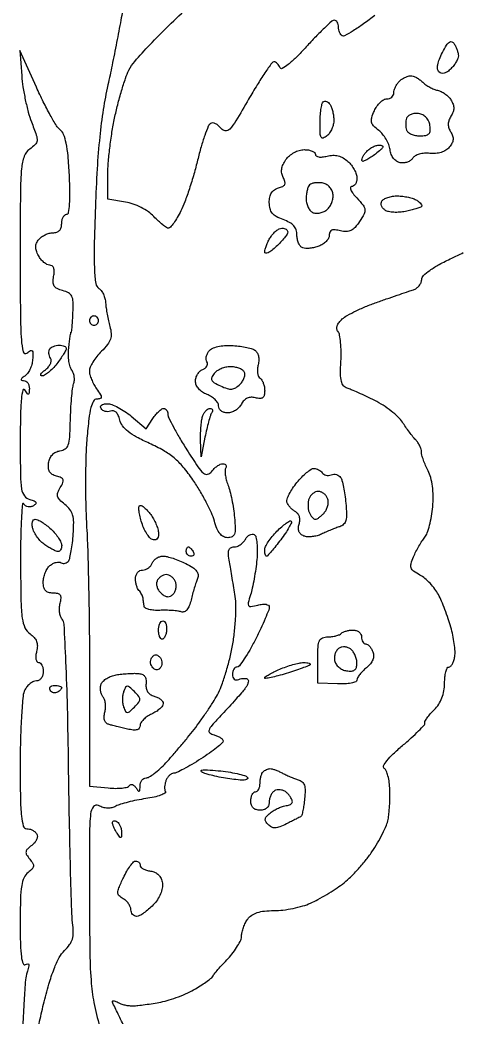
# Model space of a CAD drawing. Extents: x 0 to 102, y 0 to 135.
# Drawn here: x 0 to 8.05, y 25.4 to 43.66 of the extents above; entities that cross this region are included whole.
import ezdxf

# ---------------------------------------------------------------- set-up
doc = ezdxf.new("R2010")
doc.units = 0
doc.header["$MEASUREMENT"] = 0

msp = doc.modelspace()

# ---------------------------------------------------------------- linework, layer by layer
for points in [[(1.904187, 43.992, -0.005205), (1.846733, 43.658912, -0.002774), (1.769092, 43.248049, -0.002761), (1.685132, 42.82921, -0.004295), (1.607665, 42.4692, 0.017188), (1.52335, 42.021544, 0.012353), (1.458858, 41.516837, 0.010587), (1.411275, 40.932221, 0.00644), (1.378591, 40.23968, 0.003122), (1.357706, 39.494891, 0.01627), (1.36212, 39.084187, 0.024106), (1.385189, 38.832725, 0.222972), (1.443389, 38.743593, -0.09715), (1.487712, 38.702527, -0.048547), (1.526698, 38.636418, -0.045657), (1.554995, 38.557566, -0.050291), (1.567339, 38.477413, 0.020873), (1.575996, 38.385634, 0.010365), (1.594219, 38.270153, 0.010269), (1.618087, 38.151053, 0.014835), (1.644443, 38.046959, -0.049059), (1.668075, 37.91681, -0.102371), (1.655547, 37.815012, -0.086715), (1.601513, 37.715983, -0.028236), (1.490146, 37.591273, 0.028468), (1.405509, 37.496408, 0.030178), (1.333962, 37.394305, 0.031647), (1.2837, 37.299528, 0.106483), (1.269, 37.231288, 0.068354), (1.278121, 37.164882, 0.027513), (1.307686, 37.078, 0.026598), (1.350289, 36.986606, 0.030418), (1.400697, 36.904424, -0.01132), (1.472164, 36.79731, -0.132102), (1.487039, 36.749738, -0.349201), (1.468582, 36.724507, -0.066928), (1.408292, 36.7164, 0.27022), (1.344941, 36.679466, 0.066116), (1.297979, 36.562935, 0.034238), (1.259717, 36.355729, 0.007761), (1.224489, 35.99971, 0.013436), (1.205381, 35.660307, 0.006515), (1.19828, 35.225688, 0.006456), (1.202631, 34.772597, 0.009244), (1.2191, 34.37116, -0.007838), (1.240007, 33.894287, -0.002324), (1.257158, 33.16437, -0.002331), (1.268797, 32.343805, -0.002513), (1.272395, 31.543423), (1.27138, 29.627545), (1.614914, 29.594784, 0.021457), (1.749881, 29.587736, 0.029493), (1.871209, 29.593772, 0.029572), (1.96682, 29.609968, 0.200185), (2.004999, 29.637343, -0.170181), (2.028638, 29.656462, -0.167144), (2.05924, 29.656822, -0.113265), (2.093026, 29.636336, -0.058914), (2.12428, 29.597882, 0.02023), (2.162376, 29.542817, 0.350217), (2.18216, 29.537737, 0.276177), (2.195347, 29.556624, 0.015461), (2.198305, 29.63115, -0.071372), (2.206928, 29.687728, -0.086066), (2.231028, 29.73571, -0.099367), (2.266488, 29.7678, -0.135179), (2.307884, 29.7792, 0.139138), (2.365012, 29.795411, 0.023683), (2.459299, 29.859967, 0.024265), (2.56567, 29.948879, 0.019514), (2.671282, 30.05415, 0.007456), (2.787942, 30.183704, 0.003938), (2.929018, 30.347738, 0.003917), (3.070792, 30.51792, 0.006039), (3.190438, 30.6675, 0.010361), (3.30343, 30.818668, 0.007243), (3.42474, 30.993474, 0.00731), (3.536176, 31.16447, 0.015063), (3.617279, 31.302, 0.036716), (3.687315, 31.454995, 0.013511), (3.76407, 31.679906, 0.013308), (3.834978, 31.930989, 0.01558), (3.888385, 32.172688, 0.017644), (3.925836, 32.418774, 0.014582), (3.948776, 32.683069, 0.014832), (3.955547, 32.926911, 0.037734), (3.941879, 33.103288, 0.001614), (3.917284, 33.259666, 0.001134), (3.888641, 33.435488, 0.001145), (3.860458, 33.603647, 0.002399), (3.837617, 33.73425, -0.020007), (3.818316, 33.873296, -0.097804), (3.825974, 33.951949, -0.196011), (3.859557, 33.993549, -0.126802), (3.920281, 34.0092, 0.090102), (3.976564, 34.019426, 0.056313), (4.036398, 34.049966, 0.054196), (4.090538, 34.094899, 0.064983), (4.130056, 34.147978, -0.061559), (4.16612, 34.197113, -0.08266), (4.210022, 34.230467, -0.10253), (4.254613, 34.24331, -0.158728), (4.293219, 34.233914, -0.202048), (4.324541, 34.1899, -0.029364), (4.342553, 34.07903, -0.029109), (4.348808, 33.937403, -0.020389), (4.340053, 33.777887, -0.011253), (4.319635, 33.605826, -0.009105), (4.290223, 33.422198, -0.009224), (4.256867, 33.253745, -0.023382), (4.224713, 33.13321, 0.012499), (4.181132, 32.983035, 0.221808), (4.189892, 32.934651, 0.288112), (4.230555, 32.91774, 0.01975), (4.358219, 32.944472, -0.033883), (4.442726, 32.959689, -0.069981), (4.50968, 32.957726, -0.114483), (4.552438, 32.939798, -0.240958), (4.5684, 32.908599, -0.095414), (4.557494, 32.85197, -0.006284), (4.493489, 32.69761, -0.008921), (4.411065, 32.514754, -0.006538), (4.313382, 32.314787, -0.012291), (4.209617, 32.121208, -0.018393), (4.108782, 31.957999, -0.013648), (4.019004, 31.831576, -0.235727), (3.974982, 31.8096, 0.160089), (3.943178, 31.799149, 0.096717), (3.916094, 31.769664, 0.078339), (3.897802, 31.725641, 0.05943), (3.8916, 31.673649, 0.079078), (3.899888, 31.621573, 0.152113), (3.924123, 31.58745, 0.162575), (3.962133, 31.574474, 0.093537), (4.010229, 31.58322, -0.042907), (4.058981, 31.597273, -0.048704), (4.107372, 31.602008, -0.055037), (4.148463, 31.597481, -0.142375), (4.174344, 31.583256, -0.211184), (4.184646, 31.556626, -0.064845), (4.176898, 31.513209, -0.052165), (4.154372, 31.461433, -0.036934), (4.119165, 31.40867, -0.014108), (4.061017, 31.338285, -0.002977), (3.955351, 31.218932, -0.003116), (3.831085, 31.081967, -0.002951), (3.702861, 30.944043, 0.006701), (3.516916, 30.740997, 0.089229), (3.464156, 30.654957, 0.329405), (3.478244, 30.602904, 0.103939), (3.554811, 30.564691, -0.034607), (3.618969, 30.543076, -0.046433), (3.673171, 30.514378, -0.054732), (3.710865, 30.483324, -0.195519), (3.7224, 30.454952, -0.215981), (3.705724, 30.418147, -0.010881), (3.602181, 30.331256, -0.015828), (3.469961, 30.23183, -0.010649), (3.313143, 30.126419, -0.009175), (3.149881, 30.025835, -0.012247), (2.997876, 29.940944, -0.009529), (2.868982, 29.876154, -0.112146), (2.814595, 29.8638, 0.127655), (2.776624, 29.853945, 0.063674), (2.736367, 29.82428, 0.056922), (2.700058, 29.780719, 0.053731), (2.673677, 29.729266, 0.039679), (2.657006, 29.672802, 0.039705), (2.649469, 29.614426, 0.042703), (2.651352, 29.562591, 0.108398), (2.663762, 29.527242, -0.432584), (2.655733, 29.497419, -0.037508), (2.57543, 29.461916, -0.031153), (2.455342, 29.427512, -0.016975), (2.304486, 29.399627, 0.012418), (2.140112, 29.370789, 0.012515), (1.9778, 29.33389, 0.012405), (1.838168, 29.294738, 0.048332), (1.75545, 29.260274, -0.06685), (1.681368, 29.23257, -0.065102), (1.601918, 29.225053, -0.062065), (1.519876, 29.238264, -0.051989), (1.4382, 29.2716, 0.362986), (1.34449, 29.252116, 0.143309), (1.291318, 29.120796, 0.024007), (1.272527, 28.76005, 0.001262), (1.270775, 27.603727, 0.002923), (1.277959, 26.555829, 0.017826), (1.304136, 26.014857, 0.030553), (1.362917, 25.612555, 0.0214), (1.475813, 25.1685, 0.000527)], [(6.505662, 43.744638, -0.010039), (6.295426, 43.587933, -0.015658), (6.107656, 43.462443, -0.009845), (5.949639, 43.368121, -0.274614), (5.903504, 43.368931, -0.10725), (5.87816, 43.393372, -0.051061), (5.856818, 43.433595, -0.047315), (5.842299, 43.482031, -0.049207), (5.8374, 43.531693, 0.06018), (5.831769, 43.578312, 0.078935), (5.815172, 43.61779, 0.09708), (5.790591, 43.644225, 0.158347), (5.761729, 43.6536, 0.184005), (5.715781, 43.636098, 0.007069), (5.579007, 43.510705, 0.011831), (5.420085, 43.353549, 0.007978), (5.245959, 43.16715, -0.012304), (5.062737, 42.974385, -0.029241), (4.915103, 42.842874, -0.04047), (4.807429, 42.771038, -0.454665), (4.764679, 42.78645, 0.053467), (4.743717, 42.826895, 0.056579), (4.714991, 42.861136, 0.063254), (4.683228, 42.88446, 0.127444), (4.653354, 42.8922, 0.242531), (4.613394, 42.871605, 0.005582), (4.487903, 42.691245, 0.011191), (4.344928, 42.470301, 0.007194), (4.188619, 42.208099, -0.004967), (3.955134, 41.812438, -0.052263), (3.841944, 41.662764, -0.221005), (3.761827, 41.630405, -0.225791), (3.686449, 41.671124, 0.05433), (3.63876, 41.72336, 0.070157), (3.58458, 41.75903, 0.086112), (3.53253, 41.773455, 0.164491), (3.490732, 41.763778, 0.159441), (3.449324, 41.714717, 0.011281), (3.384979, 41.544915, 0.015025), (3.31764, 41.334415, 0.010727), (3.254489, 41.095203, -0.011003), (3.186125, 40.836826, -0.009465), (3.103179, 40.568301, -0.009569), (3.018609, 40.327434, -0.026961), (2.947372, 40.16385, -0.016026), (2.8815, 40.042311, -0.023167), (2.815056, 39.939792, -0.020257), (2.755018, 39.862733, -0.220579), (2.720228, 39.8466, -0.150276), (2.682797, 39.85811, -0.018636), (2.613301, 39.909198, -0.020639), (2.533544, 39.978091, -0.015723), (2.451898, 40.059699, 0.052784), (2.350296, 40.14723, 0.034205), (2.216907, 40.226695, 0.033673), (2.070553, 40.288846, 0.043953), (1.929551, 40.324311), (1.6074, 40.375825), (1.6074, 40.824782, -0.020267), (1.616065, 41.038458, -0.009421), (1.643748, 41.31465, -0.009316), (1.68374, 41.60394, -0.012834), (1.731138, 41.861968, -0.01099), (1.788683, 42.108499, -0.0097), (1.859257, 42.362814, -0.009791), (1.931811, 42.589571, -0.028937), (1.993527, 42.740952, -0.069449), (2.099707, 42.901736, -0.009064), (2.377213, 43.205383, -0.010405), (2.72235, 43.554697, -0.008533), (3.104993, 43.913703, -0.005019)], [(0.345782, 25.276765, -0.005219), (0.428622, 25.6338, -0.011072), (0.526426, 26.000612, -0.022481), (0.622485, 26.283206, -0.028162), (0.717819, 26.491663, -0.081199), (0.813338, 26.618025, 0.046388), (0.906209, 26.724639, 0.085039), (0.956621, 26.827883, 0.074098), (0.973635, 26.951625, 0.028288), (0.961811, 27.125625, -0.023553), (0.944302, 27.351643, -0.001124), (0.923067, 28.110658, -0.00184), (0.903186, 29.012489, -0.001323), (0.887355, 30.019631, 0.002617), (0.868044, 31.074549, 0.005208), (0.839681, 31.909581, 0.001958), (0.806704, 32.592025, 0.161514), (0.768842, 32.688933, -0.09448), (0.73978, 32.741588, -0.047677), (0.723122, 32.815855, -0.04501), (0.720194, 32.898535, -0.050347), (0.732508, 32.977252, 0.039619), (0.749462, 33.072267, 0.179159), (0.735375, 33.125831, 0.19449), (0.690794, 33.154714, 0.047712), (0.602067, 33.1632, -0.065792), (0.517648, 33.174357, -0.146178), (0.462979, 33.208107, -0.132634), (0.432572, 33.268917, -0.050029), (0.423, 33.364341, -0.053644), (0.432094, 33.448857, -0.042865), (0.459188, 33.536431, -0.04432), (0.49899, 33.613956, -0.078959), (0.546194, 33.667724, -0.05359), (0.599439, 33.70304, -0.058619), (0.657423, 33.724962, -0.066403), (0.711232, 33.731001, -0.133971), (0.751848, 33.719003, 0.107434), (0.787536, 33.706398, 0.099549), (0.826291, 33.709231, 0.095764), (0.862145, 33.7271, 0.091232), (0.889475, 33.757302, 0.083787), (0.912601, 33.814143, 0.012096), (0.936952, 33.937422, 0.013432), (0.958489, 34.085987, 0.011126), (0.973629, 34.245132, 0.018859), (0.981142, 34.460405, 0.068962), (0.962059, 34.595297, 0.096506), (0.91127, 34.69512, 0.060777), (0.818558, 34.788003, -0.03047), (0.724329, 34.871626, -0.131078), (0.687181, 34.936002, -0.155968), (0.690359, 35.003925, -0.04886), (0.735569, 35.09661, 0.029631), (0.784595, 35.188032, 0.191457), (0.787399, 35.239298, 0.213559), (0.754356, 35.275162, 0.037451), (0.665427, 35.305687, -0.070215), (0.588701, 35.337763, -0.125273), (0.540626, 35.385841, -0.115463), (0.519062, 35.454046, -0.054315), (0.522057, 35.54698, -0.066769), (0.545768, 35.631313, -0.086043), (0.589742, 35.698565, -0.089822), (0.652086, 35.745069, -0.080167), (0.729292, 35.769098, 0.113582), (0.825342, 35.806124, 0.161832), (0.880664, 35.878029, 0.069208), (0.90827, 36.016548, 0.008979), (0.920527, 36.318599, -0.007781), (0.928612, 36.530359, -0.008778), (0.94311, 36.733404, -0.008149), (0.961255, 36.905357, -0.046509), (0.980774, 36.99501, 0.06139), (0.993083, 37.060887, 0.050133), (0.990349, 37.132591, 0.051956), (0.973926, 37.199096, 0.086016), (0.945397, 37.24921, -0.106864), (0.91502, 37.3081, -0.031679), (0.894771, 37.408008, -0.030206), (0.885745, 37.526186, -0.028452), (0.890707, 37.647, -0.005287), (0.903074, 37.76053, -0.008725), (0.916207, 37.856121, -0.00304), (0.929235, 37.936812, -0.366347), (0.936665, 37.9431, 0.385751), (0.943769, 37.949539, 0.002185), (0.952954, 38.047198, 0.007392), (0.961507, 38.161597, 0.004452), (0.968433, 38.297477, 0.017589), (0.969806, 38.497763, 0.102654), (0.945604, 38.599789, 0.160887), (0.888108, 38.660703, 0.062408), (0.778651, 38.703227, -0.046286), (0.677212, 38.738929, -0.144137), (0.623174, 38.786059, -0.143941), (0.60325, 38.854993, -0.046114), (0.613651, 38.9622, 0.036385), (0.624197, 39.052586, 0.095141), (0.614706, 39.116995, 0.153653), (0.586162, 39.155257, 0.157518), (0.541145, 39.1698, -0.123632), (0.491427, 39.182284, -0.053035), (0.434459, 39.221091, -0.048045), (0.379565, 39.277611, -0.045881), (0.335506, 39.344408, -0.040058), (0.296427, 39.433996, -0.089281), (0.28512, 39.507243, -0.102377), (0.300533, 39.57338, -0.065019), (0.342888, 39.640508, -0.06579), (0.393147, 39.687018, -0.044448), (0.460759, 39.726312, -0.044407), (0.534348, 39.753079, -0.065117), (0.602559, 39.762, 0.082612), (0.670165, 39.773247, 0.122423), (0.720395, 39.805679, 0.117275), (0.750981, 39.859056, 0.071839), (0.7614, 39.9312, -0.050638), (0.767974, 39.995944, -0.0706), (0.787549, 40.050697, -0.090709), (0.816436, 40.08752, -0.183169), (0.850416, 40.1004, 0.36505), (0.888762, 40.1327, 0.024972), (0.90721, 40.284697, 0.022452), (0.91302, 40.50848, 0.008237), (0.901818, 40.824668, 0.009561), (0.877313, 41.169167, 0.027867), (0.842668, 41.40502, 0.040117), (0.796563, 41.564298, 0.139349), (0.733262, 41.649518, -0.091371), (0.666342, 41.723766, -0.0104), (0.551603, 41.919364, -0.012294), (0.424557, 42.160374, -0.009716), (0.298722, 42.4269), (-0.004879, 43.1037), (0.028242, 42.6384, 0.020615), (0.051453, 42.432556, 0.013586), (0.094273, 42.198151, 0.013679), (0.148461, 41.972031, 0.025581), (0.206517, 41.793082, -0.008409), (0.295348, 41.548243, -0.098545), (0.308924, 41.448123, -0.186487), (0.27652, 41.377547, -0.046408), (0.175836, 41.296313, 0.163161), (0.07397, 41.165382, 0.062344), (0.024475, 40.936745, 0.020599), (0.003709, 40.499624, 0.00157), (0, 39.318322, 0.001747), (0.003685, 38.263399, 0.015607), (0.021386, 37.800207, 0.044242), (0.056409, 37.580161, 0.551918), (0.122336, 37.558613, -0.038701), (0.187132, 37.604419, -0.361642), (0.218499, 37.599485, -0.187316), (0.233449, 37.558582, -0.014199), (0.227654, 37.438718, -0.048354), (0.211784, 37.348088, -0.043621), (0.178484, 37.258851, -0.046258), (0.133885, 37.183906, -0.09473), (0.084167, 37.137342, 0.020929), (0.031726, 37.101032, 0.170028), (0.015805, 37.077072, 0.408653), (0.024815, 37.061558, 0.064199), (0.06345, 37.056095, -0.138577), (0.103678, 37.044194, -0.099682), (0.137755, 37.011691, -0.085406), (0.160472, 36.963431, -0.069684), (0.167905, 36.90675, -0.011938), (0.165202, 36.823934, -0.327416), (0.152119, 36.808061, -0.309569), (0.132267, 36.815347, -0.011213), (0.0846, 36.8856, 0.659484), (0.048145, 36.879381, 0.036327), (0.0225, 36.723621, 0.017566), (0.006284, 36.431385, 0.004765), (0.001295, 35.96823, 0.003089), (0.004503, 35.318593, 0.037035), (0.025809, 35.068976, 0.119672), (0.07809, 34.944417, 0.171505), (0.176352, 34.877843, -0.022875), (0.258662, 34.852244, -0.177523), (0.288978, 34.826779, -0.33351), (0.285463, 34.798358, -0.062669), (0.242035, 34.763329, -0.083875), (0.193432, 34.743565, -0.101368), (0.144277, 34.742738, -0.105803), (0.100338, 34.761111, -0.098937), (0.066523, 34.796216, 0.717031), (0.041019, 34.789899, 0.007208), (0.022304, 34.520894, 0.009776), (0.009586, 34.162737, 0.005121), (0.007043, 33.716721, 0.003198), (0.014783, 33.00897, 0.029162), (0.038069, 32.701696, 0.074709), (0.088135, 32.529589, 0.132659), (0.182179, 32.417027, -0.055941), (0.257609, 32.350498, -0.095508), (0.301067, 32.278946, -0.095256), (0.314878, 32.19623, -0.055407), (0.301264, 32.096157, 0.037037), (0.287591, 32.017383, 0.06809), (0.290069, 31.95246, 0.105774), (0.307345, 31.909813, 0.248735), (0.336788, 31.8942, -0.188138), (0.369706, 31.881359, -0.08916), (0.397675, 31.844497, -0.068979), (0.416642, 31.78975, -0.048979), (0.423, 31.725, -0.071572), (0.413697, 31.66034, -0.086803), (0.386597, 31.605502, -0.100362), (0.346334, 31.568842, -0.135454), (0.299077, 31.5558, 0.109236), (0.245231, 31.543894, 0.055878), (0.18583, 31.507731, 0.051633), (0.130274, 31.454751, 0.053689), (0.087577, 31.392162, 0.100341), (0.052802, 31.276215, 0.006691), (0.025615, 30.928337, 0.009394), (0.006348, 30.508151, 0.006759), (0, 30.038562, 0.003495), (0.004459, 29.400777, 0.022031), (0.023317, 29.0762, 0.043814), (0.057702, 28.897084, 0.335156), (0.121907, 28.8486, -0.070255), (0.173004, 28.841385, -0.05272), (0.225693, 28.819979, -0.053366), (0.27199, 28.78845, -0.078339), (0.304032, 28.751166, -0.155522), (0.315449, 28.705503, -0.088226), (0.3018, 28.649623, -0.073055), (0.265665, 28.592169, -0.058105), (0.211871, 28.54231, 0.033477), (0.13343, 28.476468, 0.165911), (0.107369, 28.426006, 0.174191), (0.118227, 28.371606, 0.037716), (0.174603, 28.292189, -0.035658), (0.231297, 28.213017, -0.169383), (0.242986, 28.159382, -0.17017), (0.218763, 28.110259, -0.036064), (0.144857, 28.047569, 0.133957), (0.070622, 27.954461, 0.062999), (0.027614, 27.805423, 0.032454), (0.005583, 27.561881, 0.006333), (0, 27.121131, 0.005912), (0.004631, 26.729482, 0.02613), (0.022114, 26.499574, 0.055016), (0.051818, 26.377168, 0.475794), (0.097926, 26.361136, -0.108314), (0.137514, 26.375041, -0.39269), (0.157246, 26.360764, -0.116037), (0.15559, 26.313475, -0.015756), (0.126337, 26.218079, 0.062185), (0.097934, 26.081373, 0.00465), (0.070792, 25.701533, 0.006381), (0.048347, 25.246388, 0.004804)], [(1.939821, 25.162653, -0.003246), (1.810043, 25.425143, -0.00092), (1.699148, 25.654227, -0.112722), (1.692, 25.685532, -0.344545), (1.700566, 25.696487, -0.112044), (1.72252, 25.696935, -0.059317), (1.756014, 25.685789, -0.028467), (1.795899, 25.664173, 0.057833), (1.847864, 25.639833, 0.027151), (1.919523, 25.620139, 0.026467), (1.997741, 25.607436, 0.033579), (2.070849, 25.604441, 0.020872), (2.159107, 25.610445, 0.006487), (2.291059, 25.626709, 0.006473), (2.438196, 25.648729, 0.00709), (2.5803, 25.673955, 0.027167), (2.731359, 25.711593, 0.01629), (2.906274, 25.771718, 0.01629), (3.076912, 25.843108, 0.027155), (3.2148, 25.915441, 0.010124), (3.330072, 25.987336, 0.013552), (3.431427, 26.057425, 0.01071), (3.512292, 26.119351, 0.122565), (3.536453, 26.151007, -0.069869), (3.557937, 26.186243, -0.005663), (3.627761, 26.269416, -0.007537), (3.714021, 26.366826, -0.005722), (3.811403, 26.47109, 0.026713), (3.906856, 26.582297, 0.028641), (3.98754, 26.700579, 0.029824), (4.044409, 26.809352, 0.10592), (4.0608, 26.88586, -0.057544), (4.068889, 26.955917, -0.030367), (4.094009, 27.039897, -0.029768), (4.130564, 27.123805, -0.040267), (4.173851, 27.194267, -0.088904), (4.247307, 27.264375, -0.06867), (4.347275, 27.312372, -0.052665), (4.480467, 27.340102, -0.025013), (4.655679, 27.348873, 0.030389), (4.818804, 27.358796, 0.019998), (5.004466, 27.389046, 0.020139), (5.18343, 27.433178, 0.036209), (5.325179, 27.485632, 0.017757), (5.460756, 27.553197, 0.009979), (5.620643, 27.644275, 0.009949), (5.778617, 27.742799, 0.016001), (5.908725, 27.833646, 0.031767), (6.035567, 27.941584, 0.015293), (6.184504, 28.094675, 0.015096), (6.330629, 28.264381, 0.020898), (6.450387, 28.4256, 0.016595), (6.55238, 28.586873, 0.015971), (6.644835, 28.756597, 0.016122), (6.71662, 28.911234, 0.054326), (6.748865, 29.0178, 0.023092), (6.763463, 29.122062, 0.009397), (6.774077, 29.26497, 0.009275), (6.779757, 29.41927, 0.011679), (6.779026, 29.56223, 0.025378), (6.768574, 29.693904, 0.031689), (6.745016, 29.814242, 0.033135), (6.713152, 29.909466, 0.158318), (6.676562, 29.952626, -0.393669), (6.664094, 29.99818, -0.048011), (6.726086, 30.093032, -0.03402), (6.841689, 30.21892, -0.014853), (7.010743, 30.370284, 0.008712), (7.173194, 30.51218, 0.013671), (7.307228, 30.640271, 0.007689), (7.412976, 30.750346, 0.274532), (7.420204, 30.783587, -0.21527), (7.423373, 30.81445, -0.022614), (7.463616, 30.877014, -0.024787), (7.521221, 30.950266, -0.017363), (7.59285, 31.02705, 0.051657), (7.675063, 31.128264, 0.051537), (7.734857, 31.244257, 0.049967), (7.771029, 31.373378, 0.043349), (7.7832, 31.5135, -0.025116), (7.788903, 31.626968, -0.039868), (7.806323, 31.722621, -0.047645), (7.831496, 31.790517, -0.287697), (7.861916, 31.8096, 0.201664), (7.894192, 31.82317, 0.064965), (7.926055, 31.865515, 0.052744), (7.952808, 31.92708, 0.038239), (7.969724, 31.99995, 0.05306), (7.974149, 32.096846, 0.017998), (7.960557, 32.237456, 0.017667), (7.934246, 32.392878, 0.019414), (7.897664, 32.541181, 0.012259), (7.849716, 32.693381, 0.008844), (7.789113, 32.860757, 0.00894), (7.725797, 33.017927, 0.019104), (7.670173, 33.136372, 0.041415), (7.606313, 33.238224, 0.028681), (7.518665, 33.342249, 0.029025), (7.422194, 33.433073, 0.051502), (7.331812, 33.494154, -0.030819), (7.215869, 33.565722, -0.155874), (7.170621, 33.625626, -0.155459), (7.168426, 33.700761, -0.030607), (7.214053, 33.829563, -0.017315), (7.258233, 33.924321, -0.012965), (7.313132, 34.025577, -0.013145), (7.369867, 34.118313, -0.029029), (7.418972, 34.185187, 0.086907), (7.464024, 34.264231, 0.022417), (7.507542, 34.404999, 0.022124), (7.543382, 34.572524, 0.020907), (7.565099, 34.745751, 0.023555), (7.572067, 34.940287, 0.029168), (7.559461, 35.12107, 0.032344), (7.528643, 35.279093, 0.055385), (7.480385, 35.404284, -0.017563), (7.434381, 35.501132, -0.017794), (7.395504, 35.600553, -0.017892), (7.367932, 35.689252, -0.066499), (7.3602, 35.747128, 0.07489), (7.352573, 35.797764, 0.036979), (7.328814, 35.858492, 0.035647), (7.294246, 35.919131, 0.043378), (7.253353, 35.970107, -0.020952), (7.202865, 36.02757, -0.008097), (7.137593, 36.111189, -0.008), (7.069669, 36.204231, -0.009793), (7.009316, 36.2934, 0.059205), (6.93106, 36.387506, 0.023694), (6.80394, 36.497089, 0.023048), (6.654265, 36.603486, 0.02693), (6.502813, 36.689809, 0.005428), (6.3513, 36.763623, 0.005791), (6.201445, 36.832513, 0.005523), (6.071294, 36.888813, 0.02673), (5.995489, 36.915951, -0.151563), (5.929138, 36.960489, -0.11353), (5.890412, 37.040108, -0.057608), (5.875308, 37.174981, -0.012739), (5.882074, 37.407842, 0.016657), (5.885879, 37.587201, 0.02084), (5.876933, 37.753411, 0.019559), (5.858491, 37.889634, 0.129731), (5.830034, 37.951408, -0.138427), (5.808636, 38.000025, -0.115515), (5.813753, 38.056408, -0.085112), (5.846908, 38.118516, -0.043799), (5.907032, 38.183354, -0.058345), (5.997951, 38.248125, -0.014021), (6.162916, 38.332839, -0.014211), (6.35904, 38.41994, -0.013658), (6.562383, 38.496994, -0.000654), (6.765324, 38.567322, -0.00074), (6.96021, 38.63425, -0.000673), (7.126025, 38.690672, -0.00409), (7.21215, 38.719065, 0.077345), (7.268985, 38.747554, 0.067079), (7.317669, 38.793181, 0.069352), (7.351139, 38.848344, 0.09611), (7.363464, 38.904717, -0.198308), (7.395612, 38.977656, -0.03622), (7.511615, 39.07373, -0.030599), (7.684412, 39.181612, -0.015564), (7.913347, 39.2967, 0.008931), (8.122851, 39.398562, 0.013863)]]:
    msp.add_lwpolyline(points, format="xyb")
for points in [[(7.959648, 43.22177, -0.032031), (7.988366, 43.169255, -0.025104), (8.012828, 43.109094, -0.025714), (8.029939, 43.050602, -0.055099), (8.035705, 43.003993, -0.099425), (8.026743, 42.956159, -0.034767), (7.99597, 42.892925, -0.032892), (7.951479, 42.826215, -0.032877), (7.898619, 42.765904, -0.044272), (7.835054, 42.7127, -0.087452), (7.775527, 42.685113, -0.120379), (7.723168, 42.68407, -0.142375), (7.679919, 42.707841, -0.173147), (7.655367, 42.759656, -0.068318), (7.658313, 42.839645, -0.050152), (7.687121, 42.942353, -0.025899), (7.742244, 43.063999, -0.016139), (7.817422, 43.198549, -0.100645), (7.870509, 43.256408, -0.273935), (7.915705, 43.260624, -0.142092)], [(7.159577, 42.6384, -0.085359), (7.207784, 42.63011, -0.036939), (7.267579, 42.603803, -0.03517), (7.328552, 42.565694, -0.039139), (7.38129, 42.520624, 0.043374), (7.43762, 42.473302, 0.028367), (7.509751, 42.428552, 0.028514), (7.585621, 42.392689, 0.047691), (7.653215, 42.372574, -0.066844), (7.71904, 42.350217, -0.040834), (7.789417, 42.307789, -0.040258), (7.853472, 42.253329, -0.055982), (7.900415, 42.194542, -0.05212), (7.93849, 42.117278, -0.08855), (7.951147, 42.04655, -0.088324), (7.938563, 41.975685, -0.051622), (7.900545, 41.897995, 0.052615), (7.863591, 41.822099, 0.083483), (7.85058, 41.751164, 0.085865), (7.861602, 41.681309, 0.058805), (7.896256, 41.608694, -0.060352), (7.930996, 41.535319, -0.104526), (7.938595, 41.468558, -0.099293), (7.918546, 41.402078, -0.050515), (7.869647, 41.329326, -0.083384), (7.805761, 41.274226, -0.059729), (7.719698, 41.235172, -0.054787), (7.618933, 41.215039, -0.048101), (7.51158, 41.215939, 0.044063), (7.412121, 41.217575, 0.0507), (7.318646, 41.201246, 0.057526), (7.243142, 41.170282, 0.128987), (7.19859, 41.127881, -0.100785), (7.159909, 41.08673, -0.066926), (7.102311, 41.056613, -0.063582), (7.035414, 41.041573, -0.070773), (6.969363, 41.04469, -0.101597), (6.903343, 41.071903, -0.079731), (6.846698, 41.124948, -0.072076), (6.805004, 41.198589, -0.060315), (6.782697, 41.285664, 0.062323), (6.759023, 41.37656, 0.038728), (6.710356, 41.475611, 0.038383), (6.646095, 41.567389, 0.055361), (6.575192, 41.636504, -0.035848), (6.480911, 41.721504, -0.137513), (6.443938, 41.790465, -0.131023), (6.447282, 41.870537, -0.031318), (6.495232, 41.996054, -0.044997), (6.542996, 42.079969, -0.049736), (6.603625, 42.150967, -0.055904), (6.667367, 42.19972, -0.136142), (6.723886, 42.2154, 0.084106), (6.773041, 42.223727, 0.093128), (6.81479, 42.247707, 0.100501), (6.84271, 42.28343, 0.116286), (6.8526, 42.32538, -0.073375), (6.859899, 42.374849, -0.038655), (6.882421, 42.432875, -0.037433), (6.915265, 42.489926, -0.047088), (6.95412, 42.53688, -0.044777), (7.000632, 42.575732, -0.036887), (7.05635, 42.608578, -0.038306), (7.112446, 42.631137, -0.076595)], [(5.682276, 42.110921, -0.0563), (5.708456, 42.057151, -0.025992), (5.730634, 41.982465, -0.02535), (5.746026, 41.900668, -0.032038), (5.751505, 41.823909, -0.061147), (5.742656, 41.747265, -0.044434), (5.715143, 41.665853, -0.045036), (5.674398, 41.592099, -0.070954), (5.6259, 41.5386, -0.074728), (5.559099, 41.498235, -0.382056), (5.521514, 41.511341, -0.117506), (5.502534, 41.579535, -0.009378), (5.499, 41.767941, -0.015928), (5.503218, 41.900311, -0.020564), (5.515941, 42.021235, -0.018802), (5.534162, 42.119387, -0.142005), (5.556671, 42.160271, -0.165921), (5.584008, 42.173698, -0.126182), (5.617357, 42.169564, -0.095744), (5.652013, 42.147581, -0.062337)], [(7.307518, 41.944923, 0.059917), (7.235825, 41.946503, 0.067394), (7.16876, 41.930641, 0.077239), (7.116299, 41.900534, 0.136503), (7.08733, 41.860323, 0.050469), (7.074468, 41.810393, 0.033525), (7.069488, 41.751414, 0.033696), (7.072427, 41.692871, 0.05458), (7.083612, 41.64435, 0.1466), (7.112962, 41.60382, 0.06226), (7.17145, 41.569664, 0.054168), (7.247637, 41.546433, 0.046969), (7.330834, 41.5386, 0.038661), (7.438007, 41.546899, 0.163867), (7.494315, 41.576172, 0.180205), (7.518406, 41.631608, 0.048649), (7.514134, 41.72895, 0.070926), (7.490663, 41.809753, 0.084941), (7.446389, 41.875339, 0.087208), (7.383904, 41.921239, 0.079633)], [(5.207697, 41.2848, -0.03981), (5.286844, 41.278488, -0.059066), (5.353681, 41.259475, -0.077683), (5.399158, 41.231581, -0.219828), (5.4144, 41.198588, 0.254677), (5.430694, 41.168674, 0.106459), (5.47504, 41.151922, 0.065922), (5.543685, 41.150727, 0.032926), (5.629309, 41.166315, -0.05411), (5.734824, 41.180947, -0.069346), (5.832192, 41.170312, -0.069077), (5.923231, 41.133399, -0.053157), (6.010009, 41.070215, -0.04569), (6.07345, 41.001279, -0.039082), (6.127099, 40.918399, -0.040895), (6.163939, 40.834694, -0.083408), (6.1758, 40.764088, -0.06178), (6.168397, 40.704404, -0.080173), (6.146617, 40.653851, -0.097784), (6.114343, 40.620014, -0.154739), (6.076453, 40.608, 0.388619), (6.05633, 40.589578, 0.131113), (6.063787, 40.546796, 0.056332), (6.104525, 40.47973, 0.023952), (6.172844, 40.399646, -0.018709), (6.289466, 40.265811, -0.141748), (6.321569, 40.189398, -0.152515), (6.306647, 40.110346, -0.022696), (6.223056, 39.96919, -0.035972), (6.140936, 39.861604, -0.098642), (6.06522, 39.80401, -0.115466), (5.980732, 39.784787, -0.06), (5.872865, 39.798456, 0.031547), (5.774712, 39.816604, 0.123582), (5.714055, 39.808911, 0.198951), (5.680351, 39.776565, 0.103663), (5.6682, 39.718586, -0.124403), (5.65419, 39.663147, -0.065257), (5.612285, 39.605114, -0.058645), (5.550644, 39.553414, -0.056275), (5.47785, 39.51659, -0.03268), (5.397208, 39.492477, -0.030634), (5.312351, 39.478437, -0.032061), (5.235546, 39.475469, -0.084721), (5.18175, 39.486068, -0.134172), (5.141242, 39.515622, -0.062566), (5.107064, 39.571522, -0.055384), (5.083849, 39.643219, -0.050666), (5.076, 39.720475, 0.078868), (5.06099, 39.815044, 0.104592), (5.017568, 39.890313, 0.086524), (4.940165, 39.951197, 0.039635), (4.8222, 40.003123, -0.038843), (4.69751, 40.057774, -0.099739), (4.621893, 40.120125, -0.112885), (4.58169, 40.20176, -0.058264), (4.5684, 40.315419, -0.049796), (4.578575, 40.417335, -0.090115), (4.609479, 40.494986, -0.104148), (4.66191, 40.549486, -0.085561), (4.735579, 40.582959, 0.046708), (4.81437, 40.611642, 0.174976), (4.850898, 40.648428, 0.182318), (4.854686, 40.699013, 0.051416), (4.824202, 40.773459, -0.07608), (4.797096, 40.850203, -0.084156), (4.795543, 40.928829, -0.073326), (4.820782, 41.01202, -0.042541), (4.873321, 41.10252, -0.064957), (4.937864, 41.173102, -0.050348), (5.023914, 41.231935, -0.051083), (5.118337, 41.271525, -0.07387)], [(6.588009, 41.367519, -0.099269), (6.638792, 41.356612, -0.416664), (6.648997, 41.330441, -0.111858), (6.614944, 41.284761, -0.013072), (6.515464, 41.204105, -0.017122), (6.432396, 41.14469, -0.026938), (6.356859, 41.100148, -0.025176), (6.295232, 41.071989, -0.299406), (6.270758, 41.077042, -0.257131), (6.264457, 41.098789, -0.04916), (6.27785, 41.139263, -0.041424), (6.304814, 41.18855, -0.027338), (6.343303, 41.240456, -0.05592), (6.394417, 41.289658, -0.043952), (6.459329, 41.33097, -0.045281), (6.527474, 41.358856, -0.078056)], [(5.537819, 40.675019, 0.035475), (5.467314, 40.680051, 0.037695), (5.398247, 40.67486, 0.040663), (5.340098, 40.661144, 0.118669), (5.305169, 40.639769, 0.109377), (5.282026, 40.603465, 0.030749), (5.262816, 40.53865, 0.029437), (5.249616, 40.460728, 0.027244), (5.2452, 40.379745, 0.059248), (5.254732, 40.299588, 0.059513), (5.282793, 40.22403, 0.065355), (5.324207, 40.164143, 0.117753), (5.373177, 40.13058, 0.091731), (5.431721, 40.119718, 0.05614), (5.501721, 40.127566, 0.053795), (5.571868, 40.151696, 0.063569), (5.63106, 40.189282, 0.078037), (5.678904, 40.243578, 0.053529), (5.715393, 40.317302, 0.052952), (5.735766, 40.398151, 0.070856), (5.735733, 40.473697, 0.081298), (5.713235, 40.54537, 0.077773), (5.668822, 40.607368, 0.078423), (5.607973, 40.652428, 0.084879)], [(6.921043, 40.437505, -0.029711), (7.017333, 40.431228, -0.024733), (7.118383, 40.41347, -0.025444), (7.209458, 40.387844, -0.059759), (7.27315, 40.357504, -0.034206), (7.317975, 40.324663, -0.05978), (7.349337, 40.291046, -0.090303), (7.363446, 40.261924, -0.280332), (7.35775, 40.241783, -0.103123), (7.329364, 40.22465, -0.010772), (7.255052, 40.200355, -0.012996), (7.164207, 40.175364, -0.010062), (7.0641, 40.152733, -0.03352), (6.958376, 40.138352, -0.032533), (6.850606, 40.138013, -0.034282), (6.75602, 40.150422, -0.093423), (6.693711, 40.175692, -0.078011), (6.653556, 40.211432, -0.08895), (6.628447, 40.256284, -0.098792), (6.622041, 40.303101, -0.123779), (6.635254, 40.344741, -0.130631), (6.673401, 40.380812, -0.045978), (6.743184, 40.41079, -0.041837), (6.829638, 40.431054, -0.038093)], [(4.80025, 39.8466, -0.063724), (4.840988, 39.841387, -0.081616), (4.875501, 39.826081, -0.098522), (4.898593, 39.803386, -0.150542), (4.9068, 39.776747, -0.148512), (4.895212, 39.738593, -0.019347), (4.844672, 39.669047, -0.021145), (4.776293, 39.589396, -0.016233), (4.6953, 39.5082, -0.023867), (4.614008, 39.438825, -0.056074), (4.545928, 39.397393, -0.1303), (4.502483, 39.389687, -0.389934), (4.4838, 39.410001, -0.070045), (4.490839, 39.460002, -0.023212), (4.514629, 39.530341, -0.022593), (4.54858, 39.606831, -0.023838), (4.58875, 39.678548, -0.041714), (4.636785, 39.742845, -0.043619), (4.69417, 39.797235, -0.047713), (4.751939, 39.834759, -0.120761)], [(1.3536, 38.2392, 0.099038), (1.321313, 38.232741, 0.097945), (1.293851, 38.214349, 0.097945), (1.275459, 38.186887, 0.099038), (1.269, 38.1546, 0.099038), (1.275459, 38.122313, 0.097945), (1.293851, 38.094851, 0.097945), (1.321313, 38.076459, 0.099038), (1.3536, 38.07, 0.099038), (1.385887, 38.076459, 0.097945), (1.413349, 38.094851, 0.097945), (1.431741, 38.122313, 0.099038), (1.4382, 38.1546, 0.099038), (1.431741, 38.186887, 0.097945), (1.413349, 38.214349, 0.097945), (1.385887, 38.232741, 0.099038)], [(0.715379, 37.7034, -0.043295), (0.765383, 37.699062, -0.063024), (0.80763, 37.686042, -0.082664), (0.836235, 37.666898, -0.206893), (0.846, 37.644309, -0.126612), (0.837139, 37.609876, -0.013128), (0.794494, 37.537097, -0.015652), (0.73781, 37.451993, -0.01191), (0.67066, 37.362309, -0.024177), (0.596588, 37.276975, -0.029355), (0.519028, 37.20488, -0.030227), (0.448291, 37.153329, -0.143303), (0.40069, 37.1394, -0.256276), (0.380509, 37.150471, -0.271613), (0.379682, 37.172907, -0.084811), (0.40824, 37.209494, -0.026862), (0.462055, 37.253466, 0.056718), (0.517241, 37.304332, 0.072019), (0.554537, 37.362646, 0.087512), (0.568993, 37.41911, 0.158721), (0.557832, 37.464966, -0.058989), (0.538042, 37.507471, -0.054828), (0.528102, 37.554488, -0.05876), (0.528925, 37.598759, -0.104782), (0.541186, 37.6329, -0.107627), (0.567292, 37.65993, -0.050993), (0.610328, 37.682691, -0.047226), (0.662181, 37.698175, -0.048991)], [(3.874163, 37.699058, -0.018155), (4.002571, 37.687773, -0.018565), (4.12886, 37.667251, -0.01868), (4.236849, 37.641331, -0.070277), (4.300469, 37.613433, -0.114953), (4.342906, 37.571244, -0.082042), (4.368824, 37.509199, -0.069584), (4.376, 37.432297, -0.050041), (4.363444, 37.346855, 0.043871), (4.350794, 37.267568, 0.052954), (4.353452, 37.192248, 0.061719), (4.369879, 37.131564, 0.158706), (4.398889, 37.097292, -0.115925), (4.431474, 37.064773, -0.049288), (4.458858, 37.009095, -0.045204), (4.477514, 36.941221, -0.044504), (4.4838, 36.87074, -0.050914), (4.475337, 36.787841, -0.18121), (4.447369, 36.74343, -0.178962), (4.396835, 36.728015, -0.049462), (4.313493, 36.741202, 0.072116), (4.234075, 36.750118, 0.099188), (4.164317, 36.73379, 0.097014), (4.105138, 36.691447, 0.066324), (4.056716, 36.624169, -0.071362), (4.011293, 36.562376, -0.056448), (3.946819, 36.510061, -0.057656), (3.874017, 36.474561, -0.08483), (3.804023, 36.4626, -0.07471), (3.73999, 36.472222, -0.090663), (3.686204, 36.500163, -0.102636), (3.650508, 36.542007, -0.126096), (3.6378, 36.591594, 0.13645), (3.622432, 36.646858, 0.06206), (3.575672, 36.706317, 0.054776), (3.507201, 36.760672, 0.049595), (3.4263, 36.801, -0.056713), (3.341792, 36.844634, -0.066086), (3.274004, 36.904318, -0.073732), (3.229924, 36.973134, -0.106022), (3.2148, 37.043655, -0.074679), (3.224685, 37.109471, -0.064471), (3.253652, 37.173148, -0.066853), (3.296493, 37.225141, -0.095712), (3.347062, 37.256651, 0.072709), (3.393489, 37.282716, 0.102468), (3.424332, 37.318611, 0.124042), (3.434884, 37.35847, 0.142336), (3.424379, 37.396308, -0.119137), (3.41045, 37.438851, -0.06893), (3.413607, 37.492875, -0.062615), (3.432475, 37.549604, -0.061721), (3.464866, 37.600201, -0.117207), (3.523798, 37.644512, -0.043623), (3.622684, 37.677741, -0.039151), (3.744014, 37.697163, -0.032967)], [(3.854666, 37.3086, 0.055489), (3.771964, 37.299394, 0.043228), (3.685713, 37.271943, 0.044464), (3.608893, 37.231616, 0.076599), (3.55495, 37.183809, 0.067995), (3.512035, 37.11489, 0.230772), (3.513705, 37.063419, 0.142505), (3.559289, 37.016329, 0.022758), (3.674616, 36.957305, 0.02844), (3.797453, 36.909568, 0.101192), (3.880918, 36.900172, 0.12286), (3.952274, 36.92494, 0.05175), (4.031635, 36.989378, 0.052915), (4.07855, 37.047434, 0.062153), (4.109288, 37.1111, 0.072629), (4.120138, 37.170507, 0.148377), (4.108117, 37.215882, 0.118544), (4.072228, 37.251473, 0.048675), (4.010029, 37.281364, 0.044543), (3.93395, 37.301739, 0.043188)], [(1.595916, 36.6318, -0.091754), (1.678796, 36.616462, -0.028641), (1.794563, 36.56431, -0.027547), (1.91981, 36.489979, -0.027211), (2.036664, 36.402047), (2.30971, 36.172294), (2.434174, 36.359747, -0.025451), (2.487274, 36.43151, -0.031688), (2.543896, 36.492136, -0.033145), (2.596338, 36.535409, -0.157185), (2.632919, 36.5472, -0.140593), (2.661309, 36.539056, -0.098987), (2.685616, 36.516136, -0.084333), (2.702133, 36.48187, -0.068428), (2.708004, 36.44145, 0.112991), (2.723598, 36.375628, 0.007963), (2.810437, 36.20618, 0.010934), (2.922697, 36.006132, 0.008012), (3.055585, 35.789029, 0.006117), (3.260856, 35.474019, 0.063848), (3.362093, 35.357957, 0.244574), (3.436229, 35.339322, 0.178345), (3.508258, 35.387179, -0.041349), (3.556273, 35.442589, -0.041114), (3.612837, 35.489459, -0.0443), (3.669165, 35.521801, -0.108594), (3.715569, 35.532, -0.082297), (3.750722, 35.526175, -0.160865), (3.773125, 35.509234, -0.182517), (3.779385, 35.484014, -0.109386), (3.769088, 35.454499, 0.137795), (3.756222, 35.409708, 0.033486), (3.760966, 35.33215, 0.031819), (3.778726, 35.240627, 0.027016), (3.808702, 35.146823, -0.028589), (3.844747, 35.032791, -0.011997), (3.880672, 34.875832, -0.011824), (3.911166, 34.705708, -0.015063), (3.930816, 34.547524, -0.012642), (3.944901, 34.341269, -0.09276), (3.93096, 34.243816, -0.208862), (3.88722, 34.195804, -0.105415), (3.805585, 34.1784, -0.121875), (3.728629, 34.197441, -0.102954), (3.663804, 34.250976, -0.071937), (3.609019, 34.344117, -0.029674), (3.561665, 34.482941, 0.038665), (3.508279, 34.630708, 0.014284), (3.411385, 34.829997, 0.014058), (3.292783, 35.042412, 0.016445), (3.168153, 35.236753, 0.023505), (2.98994, 35.471122, 0.044197), (2.82189, 35.639151, 0.044546), (2.627837, 35.774193, 0.02428), (2.368958, 35.90582, -0.017077), (2.135182, 36.020477, -0.044501), (1.978547, 36.122894, -0.063913), (1.879389, 36.224111, -0.10073), (1.827031, 36.333422, 0.044314), (1.797466, 36.418495, 0.096081), (1.757718, 36.474809, 0.138438), (1.710125, 36.500163, 0.146219), (1.657395, 36.496146, -0.07873), (1.608306, 36.485721, -0.077076), (1.558019, 36.490853, -0.081891), (1.514283, 36.510331, -0.109138), (1.484065, 36.541433, -0.16141), (1.47564, 36.576851, -0.203933), (1.491304, 36.606297, -0.12209), (1.532834, 36.625674, -0.048438)], [(3.482644, 36.5472, -0.123445), (3.50916, 36.540552, -0.188138), (3.524404, 36.52273, -0.149965), (3.525427, 36.495765, -0.073582), (3.511703, 36.4639, 0.062056), (3.48769, 36.411488, 0.009074), (3.454446, 36.299069, 0.010139), (3.420091, 36.164014, 0.008542), (3.38908, 36.01975), (3.317939, 35.6589), (3.308669, 35.969231, -0.015811), (3.308895, 36.097857, -0.015273), (3.317207, 36.227711, -0.015384), (3.331528, 36.341466, -0.052652), (3.350751, 36.413381, -0.048823), (3.376367, 36.46457, -0.054204), (3.410677, 36.507891, -0.061476), (3.448058, 36.537497, -0.137622)], [(5.387329, 35.4474, -0.069973), (5.429933, 35.441408, -0.052685), (5.473832, 35.423634, -0.053378), (5.512377, 35.397454, -0.078644), (5.539016, 35.366495, 0.119091), (5.566854, 35.338947, 0.081683), (5.608298, 35.32239, 0.074475), (5.656709, 35.319073, 0.071657), (5.704652, 35.329962, -0.081476), (5.753117, 35.339979, -0.077914), (5.803037, 35.334249, -0.081783), (5.846715, 35.314058, -0.105644), (5.877201, 35.282244, -0.077103), (5.901491, 35.22474, -0.012306), (5.928363, 35.105223, -0.013373), (5.952981, 34.961643, -0.011363), (5.971447, 34.808939, -0.015316), (5.984975, 34.607289, -0.072964), (5.972406, 34.492771, -0.136615), (5.932207, 34.423613, -0.116258), (5.859639, 34.379991, 0.013054), (5.789397, 34.35547, 0.006174), (5.700071, 34.320379, 0.006114), (5.607442, 34.281337, 0.008595), (5.525857, 34.244087, -0.046128), (5.444987, 34.214264, -0.038286), (5.354786, 34.197423, -0.039836), (5.269104, 34.194987, -0.078963), (5.202774, 34.209042, -0.085636), (5.146337, 34.242662, -0.121116), (5.112415, 34.290016, -0.110115), (5.102455, 34.351259, -0.062381), (5.116175, 34.425504, 0.065827), (5.128953, 34.497411, 0.086155), (5.120481, 34.563504, 0.094104), (5.091342, 34.618528, 0.096065), (5.04424, 34.658571, -0.045475), (4.994808, 34.692675, -0.037111), (4.948604, 34.737387, -0.038484), (4.912082, 34.78536, -0.075802), (4.892482, 34.828965, -0.156127), (4.894606, 34.883928, -0.030387), (4.934575, 34.976107, -0.029625), (4.996505, 35.082017, -0.023626), (5.075071, 35.188515, -0.021822), (5.163146, 35.287631, -0.02712), (5.253658, 35.371352, -0.027228), (5.335123, 35.431726, -0.146877)], [(5.468406, 35.0244, 0.094426), (5.4187, 35.014928, 0.066827), (5.368996, 34.987123, 0.064704), (5.326829, 34.946012, 0.075752), (5.299206, 34.8975, 0.055611), (5.284106, 34.839641, 0.036064), (5.279119, 34.7706, 0.036064), (5.284106, 34.701559, 0.055611), (5.299206, 34.6437, 0.041764), (5.322655, 34.595143, 0.04955), (5.352748, 34.554077, 0.056875), (5.384617, 34.525798, 0.154241), (5.413092, 34.5168, 0.126619), (5.445093, 34.525036, 0.033625), (5.489807, 34.55376, 0.031874), (5.53794, 34.594465, 0.0281), (5.582706, 34.642623, 0.065458), (5.618997, 34.700252, 0.054222), (5.642029, 34.769078, 0.056234), (5.649118, 34.838171, 0.08931), (5.63802, 34.896423, 0.075155), (5.610239, 34.945346, 0.064576), (5.567938, 34.986807, 0.066843), (5.518144, 35.01485, 0.095139)], [(2.202721, 34.7706, -0.157095), (2.238701, 34.75901, -0.030611), (2.292176, 34.715368, -0.029803), (2.350611, 34.654562, -0.023733), (2.406303, 34.582576, -0.032162), (2.456714, 34.499744, -0.027157), (2.499314, 34.406391, -0.028044), (2.528803, 34.316726, -0.06551), (2.538, 34.246831, -0.06789), (2.530194, 34.189603, -0.140913), (2.506795, 34.151535, -0.169622), (2.470178, 34.135896, -0.108929), (2.42404, 34.142841, -0.130579), (2.37417, 34.178904, -0.034996), (2.31723, 34.259505, -0.03298), (2.26315, 34.3636, -0.028865), (2.220459, 34.478586, -0.021287), (2.191239, 34.590581, -0.038013), (2.17828, 34.684821, -0.049452), (2.180826, 34.751515, -0.374639)], [(0.277418, 34.5168, -0.117405), (0.325355, 34.505386, -0.025163), (0.400176, 34.462766, -0.024984), (0.483857, 34.403268, -0.021544), (0.565597, 34.332853, -0.027721), (0.640538, 34.254192, -0.030382), (0.703883, 34.169996, -0.031854), (0.748525, 34.092131, -0.114721), (0.7614, 34.036753, -0.056714), (0.756518, 33.993855, -0.076099), (0.742078, 33.957545, -0.095222), (0.720717, 33.933204, -0.166676), (0.695624, 33.9246, -0.100534), (0.659613, 33.931915, -0.017913), (0.597035, 33.961117, -0.018725), (0.52514, 34.00132, -0.015923), (0.452368, 34.048912, -0.045292), (0.381125, 34.109106, -0.033645), (0.313826, 34.18717, -0.034362), (0.259957, 34.270202, -0.062843), (0.229964, 34.345012, -0.048549), (0.219376, 34.411141, -0.083001), (0.225159, 34.466604, -0.122195), (0.245712, 34.503115, -0.206595)], [(4.970462, 34.481338, -0.31879), (4.975278, 34.452975, -0.016395), (4.92973, 34.365871, -0.021077), (4.863853, 34.260031, -0.013179), (4.778402, 34.141656, -0.006317), (4.687887, 34.026043, -0.009734), (4.606429, 33.928612, -0.004614), (4.535622, 33.848696, -0.212236), (4.516059, 33.84, -0.28072), (4.50361, 33.847587, -0.0509), (4.493276, 33.873888, -0.041756), (4.486139, 33.911158, -0.02644), (4.4838, 33.955364, -0.11891), (4.497991, 34.014192, -0.027562), (4.549693, 34.102733, -0.026935), (4.622253, 34.2007, -0.023517), (4.708118, 34.295045, -0.015939), (4.796852, 34.378296, -0.026048), (4.877713, 34.4423, -0.024019), (4.944148, 34.484832, -0.338848)], [(3.082907, 34.0092, -0.151918), (3.100735, 34.003655, -0.038439), (3.124614, 33.984349, -0.035638), (3.149743, 33.956983, -0.029505), (3.1725, 33.9246, -0.082592), (3.185741, 33.892274, -0.161196), (3.183109, 33.864851, -0.182303), (3.165221, 33.846623, -0.108972), (3.135193, 33.84, -0.093332), (3.100993, 33.84644, -0.09642), (3.071918, 33.864851, -0.099167), (3.052458, 33.89232, -0.105053), (3.0456, 33.9246, -0.042167), (3.048336, 33.956989, -0.061769), (3.056559, 33.984349, -0.081139), (3.068641, 34.002901, -0.210953)], [(2.618653, 33.84, -0.059835), (2.693423, 33.83102, -0.018546), (2.802596, 33.800082, -0.018253), (2.923116, 33.756125, -0.019128), (3.038203, 33.704109, -0.026477), (3.164715, 33.632397, -0.085386), (3.235931, 33.567504, -0.138618), (3.262702, 33.501623, -0.12766), (3.252236, 33.429159, 0.019151), (3.225691, 33.358445, 0.006972), (3.193355, 33.256395, 0.006901), (3.161046, 33.143664, 0.008184), (3.133752, 33.0363, -0.034016), (3.100456, 32.928887, -0.081591), (3.058342, 32.857241, -0.128517), (3.0089, 32.821874, -0.169183), (2.953868, 32.820217, 0.045945), (2.889757, 32.8341, 0.013181), (2.788515, 32.843754, 0.013147), (2.6732, 32.848649, 0.013623), (2.55915, 32.847381, -0.027069), (2.453048, 32.849053, -0.041029), (2.36186, 32.863013, -0.048486), (2.295634, 32.885757, -0.257828), (2.273625, 32.915414, 0.000138), (2.268811, 32.951117, 0.000082), (2.26305, 32.993696, 0.000082), (2.257289, 33.036176, 0.00014), (2.252475, 33.07155, 0.055489), (2.243848, 33.105853, 0.031558), (2.226368, 33.144958, 0.031142), (2.203521, 33.182583, 0.044385), (2.17845, 33.21255, -0.089964), (2.154064, 33.247743, -0.036004), (2.133638, 33.302922, -0.034164), (2.119681, 33.367066, -0.036504), (2.115, 33.4311, -0.082137), (2.124797, 33.490337, -0.092282), (2.153057, 33.540639, -0.100653), (2.195141, 33.574274, -0.118966), (2.244555, 33.5862, 0.088478), (2.297722, 33.595682, 0.06652), (2.350358, 33.623477, 0.065663), (2.394505, 33.664589, 0.081035), (2.422806, 33.7131, -0.091022), (2.452414, 33.761615, -0.06669), (2.500424, 33.802723, -0.065279), (2.55876, 33.830513, -0.07871)], [(2.676606, 33.5016, 0.090292), (2.627077, 33.492582, 0.066647), (2.577893, 33.46614, 0.065393), (2.536497, 33.427032, 0.079367), (2.50978, 33.380885, 0.106857), (2.501437, 33.32696, 0.069869), (2.513918, 33.265045, 0.065473), (2.544419, 33.204879, 0.069644), (2.588914, 33.156051, 0.046596), (2.65251, 33.11258, 0.113483), (2.706757, 33.096953, 0.133722), (2.75668, 33.107666, 0.077189), (2.806619, 33.144179, 0.088383), (2.83811, 33.189323, 0.062786), (2.856823, 33.248276, 0.061487), (2.860564, 33.31144, 0.075828), (2.847989, 33.369013, 0.072694), (2.819534, 33.4197, 0.064004), (2.776658, 33.462653, 0.066864), (2.726476, 33.491714, 0.098162)], [(2.617342, 32.6556, -0.210357), (2.646653, 32.642698, -0.091879), (2.669634, 32.605897, -0.067802), (2.683, 32.551179, -0.044872), (2.683939, 32.4864, -0.037158), (2.674183, 32.421613, -0.053734), (2.655375, 32.366902, -0.068155), (2.631051, 32.329334, -0.218405), (2.604597, 32.3172, -0.229038), (2.579088, 32.329532, -0.073935), (2.557563, 32.366902, -0.056318), (2.542867, 32.421604, -0.037503), (2.538, 32.4864, -0.044935), (2.543832, 32.551167, -0.064806), (2.561307, 32.605897, -0.084737), (2.587024, 32.642886, -0.201195)], [(6.1053, 32.4864, -0.080377), (6.164543, 32.476815, -0.091482), (6.214839, 32.449123, -0.100741), (6.248467, 32.407899, -0.121457), (6.2604, 32.3595, 0.057609), (6.266011, 32.310964, 0.076852), (6.282592, 32.269877, 0.095748), (6.30713, 32.242342, 0.164455), (6.335949, 32.2326, -0.154417), (6.368955, 32.222158, -0.05682), (6.40591, 32.189328, -0.0495), (6.440815, 32.141657, -0.041695), (6.468025, 32.085291, -0.096749), (6.480733, 32.012787, -0.092362), (6.465612, 31.939541, -0.078142), (6.421771, 31.867022, -0.04764), (6.350177, 31.79678, 0.026932), (6.283431, 31.736504, 0.031267), (6.227023, 31.67218, 0.032824), (6.18707, 31.612739, 0.132304), (6.1758, 31.570892, -0.31143), (6.153743, 31.538914, -0.04177), (6.070793, 31.515092, -0.036274), (5.955344, 31.500742, -0.022328), (5.818331, 31.499853), (5.460862, 31.5135), (5.458781, 31.9365, -0.011006), (5.462989, 32.182659, -0.092395), (5.487504, 32.290578, -0.202366), (5.542039, 32.342809, -0.087928), (5.642541, 32.362041, 0.029221), (5.718153, 32.367502, 0.030301), (5.791683, 32.381728, 0.031799), (5.853366, 32.401845, 0.10199), (5.889291, 32.425491, -0.092481), (5.923453, 32.448911, -0.035436), (5.977869, 32.468508, -0.033591), (6.041453, 32.481907, -0.035146)], [(6.067213, 32.132802, 0.079858), (6.017152, 32.162358, 0.069374), (5.957853, 32.176584, 0.070981), (5.898273, 32.173913, 0.092019), (5.847389, 32.154173, 0.10259), (5.80711, 32.116041, 0.066867), (5.77774, 32.058895, 0.063202), (5.763199, 31.992308, 0.069416), (5.76649, 31.926363, 0.100198), (5.792255, 31.86336, 0.070208), (5.843429, 31.80596, 0.066907), (5.911401, 31.762498, 0.073521), (5.986314, 31.740266, 0.046624), (6.076961, 31.735863, 0.146982), (6.133792, 31.755744, 0.169824), (6.165418, 31.801385, 0.067484), (6.1758, 31.877957, 0.057256), (6.167794, 31.947641, 0.043532), (6.143902, 32.020767, 0.044552), (6.108805, 32.086277, 0.074433)], [(2.557097, 31.993543, -0.088981), (2.584793, 31.953738, -0.076381), (2.598811, 31.904612, -0.077007), (2.597379, 31.853928, -0.093176), (2.5803, 31.8096, -0.074012), (2.548139, 31.77152, -0.156529), (2.513102, 31.756243, -0.15302), (2.475152, 31.764056, -0.06978), (2.434303, 31.794857, -0.088981), (2.406607, 31.834662, -0.076381), (2.392589, 31.883788, -0.077007), (2.394021, 31.934472, -0.093176), (2.4111, 31.9788, -0.074012), (2.443261, 32.01688, -0.156529), (2.478298, 32.032157, -0.15302), (2.516248, 32.024344, -0.06978)], [(5.19585, 31.890889, -0.023935), (5.255299, 31.889257, -0.059168), (5.298026, 31.880884, -0.1504), (5.316938, 31.867659, -0.378508), (5.315982, 31.852182, -0.102629), (5.283254, 31.830699, -0.005889), (5.170251, 31.787579, -0.008781), (5.033285, 31.739868, -0.006325), (4.878882, 31.691261, -0.008304), (4.727358, 31.648391, -0.014348), (4.599855, 31.61848, -0.008419), (4.497069, 31.599256, -0.464336), (4.4838, 31.610464, -0.256712), (4.49471, 31.630312, -0.011289), (4.564567, 31.672479, -0.016723), (4.653379, 31.719516, -0.010903), (4.75875, 31.768073, -0.017978), (4.875913, 31.814063, -0.016049), (5.000565, 31.853445, -0.016322), (5.114878, 31.881574, -0.047089)], [(2.1573, 31.692342, -0.069153), (2.233435, 31.677049, -0.14265), (2.282439, 31.642086, -0.134638), (2.30671, 31.584686, -0.058673), (2.307974, 31.501257, 0.068409), (2.310765, 31.420516, 0.10335), (2.336582, 31.355332, 0.106724), (2.38557, 31.307347, 0.076811), (2.456024, 31.276801, -0.049898), (2.519744, 31.253144, -0.059136), (2.573668, 31.218326, -0.069196), (2.610376, 31.178217, -0.151897), (2.6226, 31.138906, -0.163267), (2.608217, 31.096034, -0.047464), (2.560472, 31.043976, -0.042226), (2.49205, 30.992034, -0.034363), (2.4111, 30.948207, 0.041739), (2.330176, 30.90284, 0.04767), (2.261728, 30.846387, 0.053811), (2.214546, 30.787845, 0.143686), (2.1996, 30.736909, -0.153736), (2.184418, 30.688699, -0.17484), (2.145018, 30.6609, -0.094408), (2.075048, 30.65529, -0.026872), (1.96695, 30.672954, -0.003937), (1.869419, 30.695131, -0.003543), (1.768757, 30.719609, -0.003551), (1.678802, 30.742841, -0.011189), (1.618952, 30.760194, -0.128716), (1.574258, 30.788253, -0.115526), (1.546827, 30.835706, -0.089035), (1.539158, 30.901246, -0.048706), (1.551961, 30.981376, 0.049259), (1.564353, 31.059482, 0.044646), (1.561874, 31.141183, 0.047426), (1.545958, 31.214295, 0.096194), (1.5178, 31.265725, -0.083353), (1.489992, 31.313579, -0.056255), (1.474478, 31.374926, -0.055142), (1.47285, 31.439713, -0.070457), (1.4862, 31.497849, -0.112036), (1.521964, 31.551314, -0.052588), (1.5884, 31.602138, -0.048383), (1.672578, 31.642931, -0.049109), (1.76261, 31.666538, -0.013446), (1.861312, 31.679582, -0.009807), (1.971565, 31.688965, -0.009921), (2.07651, 31.693738, -0.021442)], [(0.629507, 31.4712, -0.026751), (0.680046, 31.468494, -0.042195), (0.722656, 31.460241, -0.051652), (0.752687, 31.448286, -0.279105), (0.7614, 31.433893, -0.145859), (0.756145, 31.416262, -0.040575), (0.738266, 31.393247, -0.037297), (0.712788, 31.369288, -0.031646), (0.682646, 31.347913, -0.108373), (0.648527, 31.335933, -0.099685), (0.611416, 31.338794, -0.095498), (0.577025, 31.356094, -0.090427), (0.550753, 31.38522, -0.136093), (0.541256, 31.417872, -0.190788), (0.551967, 31.445943, -0.140899), (0.582917, 31.464888, -0.067432)], [(2.093937, 31.35932, 0.013088), (2.005202, 31.443527, 0.185341), (1.965051, 31.45894, 0.27906), (1.9341, 31.440207, 0.028969), (1.897557, 31.35932, 0.055611), (1.880669, 31.294613, 0.036064), (1.875093, 31.2174, 0.036064), (1.880669, 31.140187, 0.055611), (1.897557, 31.07548, 0.028969), (1.9341, 30.994593, 0.27906), (1.965051, 30.97586, 0.185341), (2.005202, 30.991273, 0.013088), (2.093937, 31.07548, 0.024018), (2.174418, 31.164087, 0.174063), (2.193557, 31.2174, 0.174063), (2.174418, 31.270713, 0.024018)], [(3.631322, 29.910498, -0.014505), (3.81288, 29.888472, -0.018382), (3.978915, 29.857143, -0.016617), (4.11394, 29.821731, -0.124558), (4.170315, 29.788125, -0.416731), (4.170195, 29.76002, -0.168086), (4.131783, 29.74176, -0.046949), (4.033804, 29.740108, -0.013017), (3.880694, 29.755934, -0.012256), (3.726706, 29.779765, -0.011301), (3.569824, 29.811673, -0.011375), (3.431361, 29.84644, -0.036385), (3.3417, 29.878308, -0.214243), (3.318432, 29.904075, -0.474591), (3.33086, 29.9233, -0.043379), (3.433906, 29.925773, -0.007252)], [(4.583648, 29.9484, -0.067767), (4.620813, 29.94334, -0.018471), (4.677402, 29.925363, -0.018328), (4.740699, 29.899994, -0.018135), (4.802198, 29.869976, 0.014218), (4.869342, 29.836548, 0.008762), (4.950081, 29.800882, 0.008785), (5.031205, 29.768397, 0.015545), (5.099342, 29.744889, -0.102712), (5.169988, 29.705758, -0.134563), (5.211029, 29.644824, -0.085295), (5.225946, 29.549383, -0.023658), (5.216453, 29.397575, -0.009246), (5.201399, 29.280836, -0.013612), (5.183504, 29.179007, -0.008842), (5.164998, 29.09581, -0.191315), (5.150811, 29.075709, -0.022839), (5.128359, 29.06248, -0.001375), (5.059007, 29.026018, -0.002057), (4.976079, 28.983143, -0.001518), (4.883941, 28.936337, -0.022858), (4.759547, 28.880596, -0.084751), (4.675718, 28.863038, -0.125878), (4.609279, 28.877412, -0.082407), (4.545541, 28.923685, -0.069503), (4.501948, 28.98228, -0.192398), (4.495873, 29.032373, -0.138813), (4.52646, 29.083945, -0.030958), (4.60572, 29.150395, -0.028565), (4.676725, 29.196785, -0.026604), (4.754227, 29.235996, -0.027594), (4.826844, 29.263331, -0.076361), (4.88067, 29.2716, 0.059216), (4.923017, 29.276633, 0.078168), (4.958873, 29.291481, 0.09661), (4.982889, 29.313465, 0.160591), (4.9914, 29.33928, 0.09849), (4.984931, 29.371802, 0.033933), (4.96352, 29.414959, 0.032167), (4.932812, 29.460557, 0.032111), (4.896491, 29.501869, 0.07672), (4.851509, 29.534822, 0.061633), (4.795213, 29.555756, 0.062739), (4.736641, 29.562082, 0.087391), (4.684991, 29.552038, 0.105643), (4.640401, 29.52302, 0.066606), (4.602649, 29.473396, 0.062426), (4.577103, 29.411717, 0.067092), (4.5684, 29.347149, -0.081193), (4.55722, 29.278756, -0.122815), (4.524905, 29.228169, -0.118272), (4.471574, 29.197458, -0.071879), (4.3992, 29.187, -0.072254), (4.325331, 29.197731, -0.124864), (4.2723, 29.2293, -0.124864), (4.240731, 29.282331, -0.072254), (4.23, 29.3562, -0.048028), (4.236234, 29.420954, -0.068025), (4.254851, 29.475697, -0.088204), (4.282293, 29.512585, -0.191087), (4.3146, 29.5254, 0.177615), (4.346886, 29.537243, 0.092341), (4.374349, 29.570961, 0.072432), (4.392942, 29.621159, 0.05258), (4.3992, 29.6805, -0.03271), (4.403359, 29.744014, -0.032464), (4.415767, 29.806607, -0.034257), (4.433894, 29.859686, -0.097261), (4.4556, 29.892, -0.054105), (4.482449, 29.913592, -0.038594), (4.516479, 29.931832, -0.039123), (4.552099, 29.9443, -0.06471)], [(1.7766, 28.9755, -0.101161), (1.808919, 28.945076, -0.052761), (1.835968, 28.89655, -0.049393), (1.854125, 28.838757, -0.053738), (1.859905, 28.780157, -0.012098), (1.857224, 28.69958, -0.343021), (1.844337, 28.684836, -0.295079), (1.82477, 28.692703, -0.010223), (1.7766, 28.764, -0.021347), (1.745115, 28.817607, -0.021318), (1.718301, 28.873728, -0.021733), (1.699171, 28.924606, -0.074451), (1.693295, 28.959343, -0.157323), (1.699817, 28.980948, -0.195945), (1.717232, 28.992322, -0.128516), (1.74427, 28.990587, -0.058538)], [(2.118969, 28.2564, -0.096609), (2.149744, 28.250398, -0.097341), (2.175915, 28.233277, -0.098495), (2.193437, 28.207722, -0.101521), (2.1996, 28.177684, 0.202946), (2.213201, 28.145556, 0.065793), (2.255515, 28.11415, 0.053191), (2.317079, 28.088062, 0.038382), (2.38995, 28.071934, -0.071401), (2.473091, 28.047699, -0.091413), (2.538396, 28.002199, -0.09076), (2.583504, 27.936115, -0.069357), (2.607693, 27.851811, -0.08394), (2.605236, 27.759324, -0.051491), (2.573253, 27.654798, -0.047098), (2.516133, 27.548721, -0.04273), (2.438493, 27.451422, -0.02424), (2.355466, 27.371966, -0.027671), (2.268585, 27.304588, -0.028463), (2.189565, 27.256423, -0.119733), (2.13615, 27.242662, -0.115751), (2.095816, 27.25154, -0.101946), (2.061464, 27.277671, -0.094707), (2.038414, 27.317154, -0.085101), (2.0304, 27.363896, 0.09716), (2.020048, 27.416665, 0.055875), (1.988927, 27.47376, 0.052856), (1.943213, 27.52627, 0.059738), (1.889214, 27.565604, -0.066933), (1.814753, 27.621493, -0.20364), (1.791116, 27.678757, -0.098498), (1.808796, 27.76308, -0.010008), (1.893183, 27.950508, -0.02008), (1.95466, 28.067672, -0.028127), (2.019384, 28.166544, -0.027482), (2.079325, 28.23905, -0.209235)]]:
    msp.add_lwpolyline(points, format="xyb", close=True)

doc.saveas('drawing.dxf')
